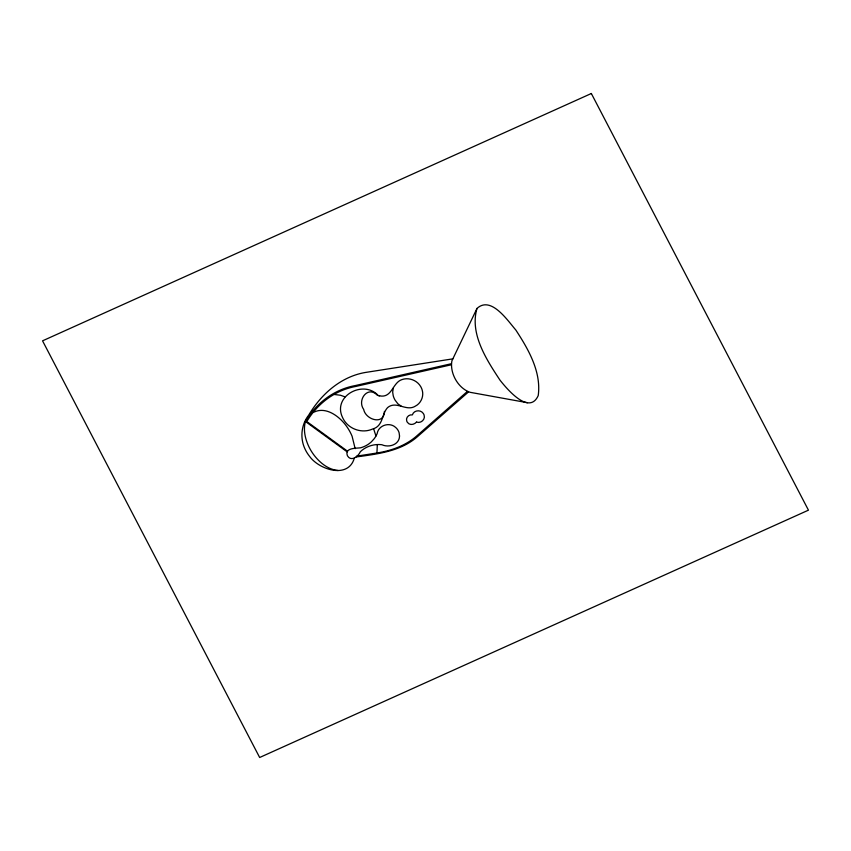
<?xml version="1.0" encoding="UTF-8"?>
<svg xmlns="http://www.w3.org/2000/svg" width="851" height="851" viewBox="0 0 851 851"><rect width="100%" height="100%" fill="white"/><g stroke="black" fill="none" stroke-linecap="round" stroke-linejoin="round"><path stroke-width="1.28" d="M378.376 395.63C363.558 379.269 332.294 396.066 342.506 417.384A22.211 20.956 24.1 0 0 345.251 421.99C351.42 430.063 363.207 433.276 372.525 429.053C383.375 426.255 381.631 413.809 387.62 407.586C396.353 400.257 406.257 411.958 415.352 406.14C421.085 403.257 424.085 396.13 422.17 390.013A16.095 15.19 24.1 0 0 420.724 386.631C417.086 380.227 408.682 377.067 401.757 379.663C392.364 382.918 392.056 398.364 379.557 395.843M384.418 411.395C384.109 425.532 365.632 419.83 363.664 409.384C356.877 399.959 367.951 385.131 377.397 395.321M356.782 456.136L376.94 453.009L377.312 444.573M354.261 458.295C348.282 479.187 319.21 469.699 309.7 456.519A36.667 34.604 24.1 0 1 304.615 448.115C299.903 437.457 301.414 424.341 308.668 415.192C321.359 393.726 341.868 375.791 367.185 372.185L452.849 358.856M393.247 388.205L392.683 392.173L393.194 395.587A19.222 18.137 24.1 0 0 395.045 400.087L397.917 403.853L401.332 406.257M476.975 308.466C469.571 333.869 486.495 359.675 499.984 380.131C506.898 388.875 529.205 415.671 538.226 395.577C541.47 371.802 528.322 349.133 515.759 329.933C507.643 320.604 490.931 295.457 476.975 308.466L451.902 360.845C449.636 373.195 458.093 388.247 470.05 392.3L527.471 402.704M467.284 391.503L416.49 436.159C405.448 445.722 391.205 450.732 376.94 453.009M468.444 391.971L417.469 436.648C400.683 451.445 377.387 454.03 356.175 456.966M314.179 412.033C325.699 406.618 338.113 415.565 345.112 424.362A49.932 47.124 24.1 0 1 352.091 436.233L355.154 448.658M451.264 363.749L355.058 385.62C334.039 389.492 316.21 403.108 305.456 421.436C303.041 429.915 305.222 439.01 308.913 446.786A51.166 48.294 24.1 0 0 314.296 455.487C320.136 462.976 328.348 469.646 338.124 470.497M451.179 364.813L355.675 386.46C335.017 390.269 317.434 403.555 306.817 421.553L347.485 451.179M416.49 422.064C414.32 424.638 409.756 425.713 407.469 422.415A5.074 4.787 24.1 0 1 406.735 421C405.523 417.596 408.948 414.224 412.373 414.894C413.714 410.182 420.532 409.405 423.202 413.341A6.404 6.042 24.1 0 1 424.085 415.054C425.681 419.362 420.851 423.713 416.66 422.096M333.954 394.428L340.528 395.258L344.974 396.853M378.269 395.609L379.599 395.843M305.435 421.5L347.165 451.86M373.546 428.553L375.951 436.02M399.534 436.01C399.438 444.775 388.854 447.966 381.865 444.722A27.115 25.594 24.1 0 0 373.249 445.052L371.196 445.552A27.306 25.775 24.1 0 0 360.345 451.721C358.282 456.434 351.133 462.157 347.421 455.753C344.357 447.807 355.718 448.349 360.409 447.839A27.402 25.86 24.1 0 0 366.324 445.477A27.519 25.966 24.1 0 0 371.43 441.786L374.11 438.839A26.413 24.924 24.1 0 0 377.174 433.542C378.493 425.096 389.758 421.734 395.758 427.553A12.51 11.808 24.1 0 1 397.268 429.17L397.917 430.106A11.733 11.074 24.1 0 1 398.47 431.138A12.095 11.414 24.1 0 1 399.108 432.787L399.534 436.01M591.339 93.504L42.55 340.836L259.661 757.496L808.45 510.164L591.339 93.504"/></g></svg>
